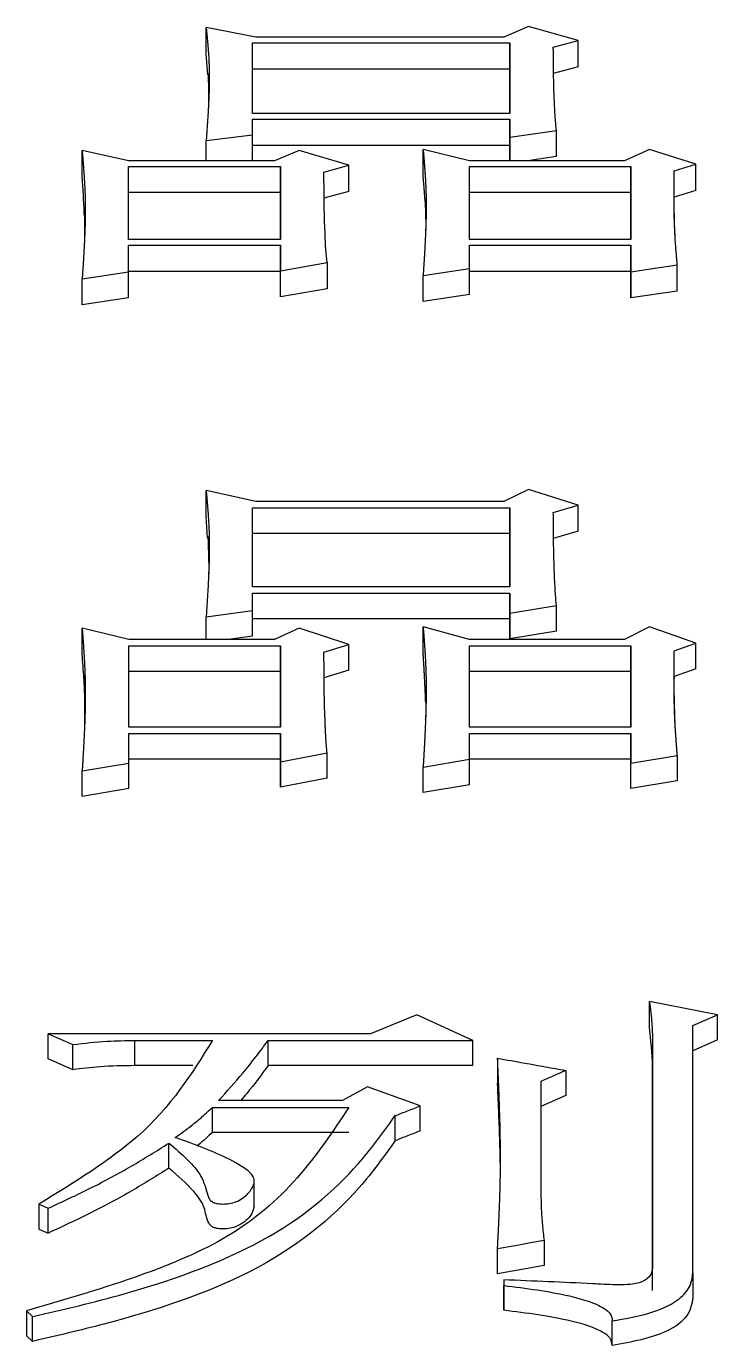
# Model space of a CAD drawing. Header units: millimetres. Extents: x 2344 to 4024, y 1094 to 2282.
# Drawn here: x 2718.606 to 2721.018, y 2103.674 to 2108.276 of the extents above; entities that cross this region are included whole.
import ezdxf

# ---------------------------------------------------------------- set-up
doc = ezdxf.new("R2010")
doc.units = ezdxf.units.MM

msp = doc.modelspace()

# ---------------------------------------------------------------- linework, layer by layer
at = {"color": 7, "linetype": 'Continuous', "lineweight": 25}
for p, q in [((2720.3582, 2108.2762), (2720.2716, 2108.2381)), ((2720.5312, 2108.2266), (2720.3582, 2108.2762)), ((2719.2332, 2108.1802), (2719.2332, 2108.2724)), ((2719.4062, 2108.2381), (2719.2332, 2108.2724)), ((2720.2716, 2108.2381), (2719.4062, 2108.2381)), ((2719.3954, 2108.219), (2720.2933, 2108.219)), ((2720.2933, 2108.1269), (2720.2933, 2108.219)), ((2720.4447, 2108.2037), (2720.5312, 2108.2266)), ((2720.5312, 2108.1345), (2720.5312, 2108.2266)), ((2719.2389, 2108.1068), (2719.2332, 2108.1802)), ((2720.2933, 2108.1269), (2719.3954, 2108.1269)), ((2720.5312, 2108.1345), (2720.4447, 2108.1116)), ((2720.2933, 2107.9721), (2719.3954, 2107.9721)), ((2719.3954, 2107.8979), (2719.3954, 2107.9526)), ((2719.3954, 2107.9526), (2720.2933, 2107.9526)), ((2720.2933, 2107.9526), (2720.2933, 2107.89)), ((2720.2933, 2107.8608), (2720.2933, 2107.9526)), ((2720.2933, 2107.89), (2720.4555, 2107.9135)), ((2720.4555, 2107.8218), (2720.4555, 2107.9135)), ((2719.2332, 2107.8783), (2719.3954, 2107.8979)), ((2719.2332, 2107.8075), (2719.2332, 2107.8783)), ((2719.3954, 2107.8075), (2719.3954, 2107.8979)), ((2720.2933, 2107.89), (2720.2933, 2107.8075)), ((2718.8005, 2107.7514), (2718.8005, 2107.8429)), ((2718.9627, 2107.8075), (2718.8005, 2107.8429)), ((2720.2933, 2107.8608), (2719.3954, 2107.8609)), ((2719.5577, 2107.8429), (2719.4712, 2107.8075)), ((2719.7308, 2107.7917), (2719.5577, 2107.8429)), ((2719.9904, 2107.7553), (2719.9904, 2107.8468)), ((2720.1526, 2107.8075), (2719.9904, 2107.8468)), ((2720.2933, 2107.8075), (2720.2933, 2107.8608)), ((2720.4555, 2107.8218), (2720.3562, 2107.8075)), ((2720.78, 2107.8468), (2720.6935, 2107.8075)), ((2720.9423, 2107.7956), (2720.78, 2107.8468)), ((2719.4712, 2107.8075), (2718.9627, 2107.8075)), ((2718.9627, 2107.7878), (2719.4928, 2107.7878)), ((2718.9627, 2107.5328), (2718.9627, 2107.7878)), ((2719.4928, 2107.7878), (2719.4928, 2107.5327)), ((2719.4928, 2107.6963), (2719.4928, 2107.7878)), ((2719.6442, 2107.768), (2719.7308, 2107.7917)), ((2719.7308, 2107.7002), (2719.7308, 2107.7917)), ((2720.6935, 2107.8075), (2720.1526, 2107.8075)), ((2720.1526, 2107.7877), (2720.7151, 2107.7877)), ((2720.1526, 2107.5327), (2720.1526, 2107.7877)), ((2720.7151, 2107.7877), (2720.7151, 2107.5327)), ((2720.7151, 2107.6962), (2720.7151, 2107.7877)), ((2720.8666, 2107.7719), (2720.9423, 2107.7956)), ((2720.8666, 2107.6804), (2720.8666, 2107.7719)), ((2720.9423, 2107.7041), (2720.9423, 2107.7956)), ((2719.4928, 2107.6963), (2718.9627, 2107.6963)), ((2719.4928, 2107.5327), (2719.4928, 2107.6963)), ((2719.7308, 2107.7002), (2719.6442, 2107.6765)), ((2720.7151, 2107.6962), (2720.1526, 2107.6962)), ((2720.7151, 2107.5327), (2720.7151, 2107.6962)), ((2720.9423, 2107.7041), (2720.8666, 2107.6804)), ((2719.4928, 2107.5327), (2718.9627, 2107.5328)), ((2718.9627, 2107.5126), (2719.4928, 2107.5126)), ((2718.9627, 2107.4197), (2718.9627, 2107.5126)), ((2719.4928, 2107.5126), (2719.4928, 2107.4238)), ((2719.4928, 2107.4215), (2719.4928, 2107.5126)), ((2720.1527, 2107.4318), (2720.1526, 2107.5126)), ((2720.1526, 2107.5126), (2720.7151, 2107.5126)), ((2720.7151, 2107.5327), (2720.1526, 2107.5327)), ((2720.7151, 2107.4214), (2720.7151, 2107.5126)), ((2720.7151, 2107.5126), (2720.7152, 2107.4197)), ((2719.4928, 2107.4238), (2719.6551, 2107.4521)), ((2719.6551, 2107.4521), (2719.6551, 2107.361)), ((2718.8005, 2107.3954), (2718.9627, 2107.4197)), ((2719.4928, 2107.4215), (2718.9627, 2107.4215)), ((2718.9627, 2107.3287), (2718.9627, 2107.4197)), ((2719.4928, 2107.3327), (2719.4928, 2107.4238)), ((2719.4928, 2107.3327), (2719.4928, 2107.4215)), ((2719.9904, 2107.4075), (2720.1527, 2107.4318)), ((2719.9904, 2107.3165), (2719.9904, 2107.4075)), ((2720.1526, 2107.3408), (2720.1527, 2107.4318)), ((2720.7151, 2107.4214), (2720.1526, 2107.4215)), ((2720.7151, 2107.3286), (2720.7151, 2107.4214)), ((2720.7152, 2107.4197), (2720.7151, 2107.3286)), ((2720.7152, 2107.4197), (2720.8774, 2107.444)), ((2720.8774, 2107.3529), (2720.8774, 2107.444)), ((2718.8005, 2107.3044), (2718.8005, 2107.3954)), ((2719.6551, 2107.361), (2719.4928, 2107.3327)), ((2718.9627, 2107.3287), (2718.8005, 2107.3044)), ((2720.1526, 2107.3408), (2719.9904, 2107.3165)), ((2720.8774, 2107.3529), (2720.7151, 2107.3286)), ((2719.2332, 2106.5665), (2719.2332, 2106.6566)), ((2719.4063, 2106.6182), (2719.2332, 2106.6566)), ((2720.3582, 2106.6608), (2720.2717, 2106.6182)), ((2720.5313, 2106.6053), (2720.3582, 2106.6608)), ((2719.3955, 2106.5968), (2720.2933, 2106.5968)), ((2720.2717, 2106.6182), (2719.4063, 2106.6182)), ((2720.2933, 2106.5068), (2720.2933, 2106.5968)), ((2720.4447, 2106.5797), (2720.5313, 2106.6053)), ((2720.5313, 2106.5154), (2720.5313, 2106.6053)), ((2719.2384, 2106.4919), (2719.2332, 2106.5665)), ((2720.2933, 2106.5068), (2719.3955, 2106.5069)), ((2720.5313, 2106.5154), (2720.4447, 2106.4897)), ((2720.2933, 2106.3209), (2719.3955, 2106.3209)), ((2719.3955, 2106.2381), (2719.3955, 2106.2991)), ((2719.3955, 2106.2991), (2720.2933, 2106.2991)), ((2720.2933, 2106.2991), (2720.2933, 2106.2293)), ((2720.2933, 2106.2095), (2720.2933, 2106.2991)), ((2720.2933, 2106.2293), (2720.4556, 2106.2555)), ((2720.4556, 2106.166), (2720.4556, 2106.2555)), ((2719.2332, 2106.2162), (2719.3955, 2106.2381)), ((2719.2332, 2106.1373), (2719.2332, 2106.2162)), ((2719.3955, 2106.1486), (2719.3955, 2106.2381)), ((2720.2933, 2106.2095), (2719.3955, 2106.2095)), ((2720.2933, 2106.2293), (2720.2933, 2106.1398)), ((2720.2933, 2106.1398), (2720.2933, 2106.2095)), ((2718.8005, 2106.0874), (2718.8005, 2106.1768)), ((2718.9628, 2106.1373), (2718.8005, 2106.1768)), ((2719.5577, 2106.1768), (2719.4712, 2106.1373)), ((2719.7308, 2106.1197), (2719.5577, 2106.1768)), ((2719.9904, 2106.0918), (2719.9904, 2106.1812)), ((2720.1527, 2106.1373), (2719.9904, 2106.1812)), ((2720.4556, 2106.166), (2720.2933, 2106.1398)), ((2720.7801, 2106.1812), (2720.6935, 2106.1373)), ((2720.9423, 2106.1241), (2720.7801, 2106.1812)), ((2719.4712, 2106.1373), (2718.9628, 2106.1373)), ((2718.9628, 2106.1153), (2719.4928, 2106.1153)), ((2718.9628, 2105.8315), (2718.9628, 2106.1153)), ((2719.3955, 2106.1486), (2719.3116, 2106.1373)), ((2719.4928, 2106.1153), (2719.4928, 2105.8315)), ((2719.4928, 2106.026), (2719.4928, 2106.1153)), ((2719.6443, 2106.0933), (2719.7308, 2106.1197)), ((2719.7308, 2106.0304), (2719.7308, 2106.1197)), ((2720.6935, 2106.1373), (2720.1527, 2106.1373)), ((2720.1527, 2106.1153), (2720.7152, 2106.1153)), ((2720.1527, 2105.8314), (2720.1527, 2106.1153)), ((2720.7152, 2106.1153), (2720.7152, 2105.8314)), ((2720.7152, 2106.0259), (2720.7152, 2106.1153)), ((2720.8666, 2106.0977), (2720.9423, 2106.1241)), ((2720.9423, 2106.0347), (2720.9423, 2106.1241)), ((2720.8666, 2106.0084), (2720.8666, 2106.0977)), ((2719.4928, 2106.026), (2718.9628, 2106.026)), ((2719.4928, 2105.8315), (2719.4928, 2106.026)), ((2719.7308, 2106.0304), (2719.6443, 2106.004)), ((2720.7152, 2106.0259), (2720.1527, 2106.026)), ((2720.7152, 2105.8314), (2720.7152, 2106.0259)), ((2720.9423, 2106.0347), (2720.8666, 2106.0084)), ((2719.6455, 2105.9542), (2719.6451, 2105.9853)), ((2720.8666, 2106.0084), (2720.8666, 2106.0004)), ((2719.4928, 2105.8315), (2718.9628, 2105.8315)), ((2718.9628, 2105.7058), (2718.9628, 2105.8091)), ((2718.9628, 2105.8091), (2719.4928, 2105.8091)), ((2719.4928, 2105.8091), (2719.4928, 2105.7103)), ((2719.4928, 2105.7201), (2719.4928, 2105.8091)), ((2720.7152, 2105.8314), (2720.1527, 2105.8314)), ((2720.1527, 2105.8091), (2720.7152, 2105.8091)), ((2720.1527, 2105.7193), (2720.1527, 2105.8091)), ((2720.7152, 2105.8091), (2720.7152, 2105.7058)), ((2720.7152, 2105.7201), (2720.7152, 2105.8091)), ((2718.8005, 2105.6788), (2718.9628, 2105.7058)), ((2719.4928, 2105.7201), (2718.9628, 2105.7202)), ((2718.9628, 2105.617), (2718.9628, 2105.7058)), ((2719.4928, 2105.7103), (2719.6551, 2105.7418)), ((2719.4928, 2105.6215), (2719.4928, 2105.7201)), ((2719.4928, 2105.7103), (2719.4928, 2105.6215)), ((2719.6551, 2105.653), (2719.6551, 2105.7418)), ((2719.9904, 2105.6923), (2720.1527, 2105.7193)), ((2720.7152, 2105.7201), (2720.1527, 2105.7201)), ((2720.1527, 2105.6305), (2720.1527, 2105.7193)), ((2720.7152, 2105.7058), (2720.8774, 2105.7328)), ((2720.7152, 2105.617), (2720.7152, 2105.7201)), ((2720.7152, 2105.617), (2720.7152, 2105.7058)), ((2720.8774, 2105.7328), (2720.8774, 2105.644)), ((2718.8005, 2105.59), (2718.8005, 2105.6788)), ((2719.6551, 2105.653), (2719.4928, 2105.6215)), ((2719.9904, 2105.6035), (2719.9904, 2105.6923)), ((2718.9628, 2105.617), (2718.8005, 2105.59)), ((2720.1527, 2105.6305), (2719.9904, 2105.6035)), ((2720.8774, 2105.644), (2720.7152, 2105.617)), ((2721.0181, 2104.8278), (2720.7801, 2104.8748)), ((2720.7801, 2104.7871), (2720.7801, 2104.8748)), ((2719.9688, 2104.8278), (2719.8065, 2104.7617)), ((2720.1635, 2104.7381), (2719.9688, 2104.8278)), ((2720.9315, 2104.79), (2721.0181, 2104.8278)), ((2721.0181, 2104.7401), (2721.0181, 2104.8278)), ((2720.9316, 2103.9277), (2720.9315, 2104.79)), ((2718.6815, 2104.7617), (2718.7681, 2104.7239)), ((2719.8065, 2104.7617), (2718.6815, 2104.7617)), ((2718.6815, 2104.6742), (2718.6815, 2104.7617)), ((2718.9844, 2104.7381), (2719.2548, 2104.7381)), ((2718.9844, 2104.6505), (2718.9844, 2104.7381)), ((2719.4496, 2104.7381), (2720.1635, 2104.7381)), ((2719.4496, 2104.6505), (2719.4496, 2104.7381)), ((2720.1635, 2104.6505), (2720.1635, 2104.7381)), ((2721.0181, 2104.7401), (2720.9315, 2104.7024)), ((2718.7681, 2104.6364), (2718.7681, 2104.7239)), ((2718.7681, 2104.6364), (2718.6815, 2104.6742)), ((2719.1864, 2104.6505), (2718.9844, 2104.6505)), ((2720.1635, 2104.6505), (2719.4496, 2104.6505)), ((2720.2501, 2104.6765), (2720.2501, 2104.589)), ((2720.7909, 2104.6479), (2720.7909, 2103.9523)), ((2720.7909, 2104.6126), (2720.7909, 2104.6479)), ((2720.4015, 2104.5956), (2720.4015, 2104.2012)), ((2720.488, 2104.6337), (2720.488, 2104.5463)), ((2720.7909, 2104.5605), (2720.7909, 2104.6126)), ((2719.7957, 2104.5766), (2719.7092, 2104.5288)), ((2719.9796, 2104.5097), (2719.7957, 2104.5766)), ((2720.7909, 2103.8657), (2720.7909, 2104.5605)), ((2719.2549, 2104.5049), (2719.7308, 2104.5049)), ((2719.2549, 2104.4177), (2719.2549, 2104.5049)), ((2719.7092, 2104.5288), (2719.2765, 2104.5288)), ((2719.9796, 2104.4224), (2719.9796, 2104.5097)), ((2720.488, 2104.5463), (2720.4015, 2104.5082)), ((2719.893, 2104.3889), (2719.893, 2104.4761)), ((2719.7308, 2104.4177), (2719.2549, 2104.4177)), ((2719.1034, 2104.293), (2719.1034, 2104.3801)), ((2719.4009, 2104.1605), (2719.4009, 2104.2476)), ((2718.6491, 2104.1673), (2718.6815, 2104.1527)), ((2718.6491, 2104.1673), (2718.6491, 2104.0805)), ((2718.6815, 2104.0659), (2718.6815, 2104.1527)), ((2718.6491, 2104.0805), (2718.6815, 2104.0659)), ((2720.2501, 2103.9245), (2720.2501, 2104.0111)), ((2720.4123, 2104.0405), (2720.4123, 2103.9538)), ((2720.4123, 2103.9538), (2720.2501, 2103.9245)), ((2720.9316, 2103.9277), (2720.9316, 2103.8412)), ((2720.2717, 2103.9031), (2720.2717, 2103.8835)), ((2720.2717, 2103.9031), (2720.2717, 2103.8167)), ((2720.2717, 2103.797), (2720.2717, 2103.8835)), ((2718.6058, 2103.7947), (2718.6058, 2103.7084)), ((2718.6058, 2103.7947), (2718.6274, 2103.7749)), ((2720.6503, 2103.6737), (2720.6503, 2103.76)), ((2718.6058, 2103.7084), (2718.6274, 2103.6886))]:
    msp.add_line(p, q, dxfattribs=at)
at = {"color": 7, "linetype": 'Continuous', "lineweight": 25, "flags": 128}
for points in [[(2720.4123, 2104.0405), (2720.3653, 2104.032), (2720.3183, 2104.0235), (2720.2501, 2104.0111)], [(2718.6274, 2103.6886), (2718.6274, 2103.7272), (2718.6274, 2103.7511), (2718.6274, 2103.7749)]]:
    msp.add_lwpolyline(points, dxfattribs=at)
at = {"color": 7, "linetype": 'Continuous', "lineweight": 25}
for points, knots in [([(2719.2332, 2108.2724), (2719.2334, 2108.2696), (2719.234, 2108.2642), (2719.2347, 2108.2573), (2719.2354, 2108.2504), (2719.2359, 2108.2449), (2719.2366, 2108.2381), (2719.2371, 2108.2326), (2719.2377, 2108.2257), (2719.2382, 2108.2202), (2719.2389, 2108.2133), (2719.2393, 2108.2078), (2719.2399, 2108.2009), (2719.2403, 2108.1954), (2719.2408, 2108.1885), (2719.2412, 2108.1829), (2719.2417, 2108.176), (2719.242, 2108.1705), (2719.2424, 2108.1636), (2719.2427, 2108.1581), (2719.2429, 2108.1525), (2719.2432, 2108.147), (2719.2434, 2108.1414), (2719.2436, 2108.1345), (2719.2437, 2108.1289), (2719.2439, 2108.122), (2719.244, 2108.1165), (2719.2441, 2108.1095), (2719.2441, 2108.1039), (2719.2441, 2108.097), (2719.2441, 2108.0914), (2719.244, 2108.0845), (2719.2439, 2108.0692), (2719.2434, 2108.0496), (2719.2427, 2108.0301), (2719.2422, 2108.0189), (2719.2419, 2108.0119), (2719.2416, 2108.0049), (2719.2413, 2107.9993), (2719.2409, 2107.9923), (2719.2406, 2107.9867), (2719.2402, 2107.9796), (2719.2399, 2107.974), (2719.2394, 2107.967), (2719.2391, 2107.9614), (2719.2386, 2107.9544), (2719.2382, 2107.9487), (2719.2378, 2107.9417), (2719.2374, 2107.9361), (2719.237, 2107.9304), (2719.2366, 2107.9248), (2719.2362, 2107.9192), (2719.2357, 2107.9121), (2719.2353, 2107.9065), (2719.2347, 2107.8994), (2719.2343, 2107.8938), (2719.2338, 2107.8863), (2719.2334, 2107.8816), (2719.2332, 2107.8783)], [0, 0, 0, 0, 0.021203, 0.042406, 0.053008, 0.074211, 0.084813, 0.106016, 0.116618, 0.137821, 0.148423, 0.169626, 0.180228, 0.201431, 0.212032, 0.233236, 0.243837, 0.265041, 0.275642, 0.296845, 0.307447, 0.318049, 0.339252, 0.349854, 0.371057, 0.381659, 0.402862, 0.413463, 0.434667, 0.445268, 0.466472, 0.477073, 0.498276, 0.58309, 0.625497, 0.6467, 0.667903, 0.678505, 0.699708, 0.71031, 0.731513, 0.742115, 0.763318, 0.773919, 0.795123, 0.805724, 0.826928, 0.837529, 0.858732, 0.869334, 0.879936, 0.901139, 0.911741, 0.932944, 0.943545, 0.964749, 0.97535, 1, 1, 1, 1]), ([(2719.3954, 2107.9721), (2719.3954, 2108.0135), (2719.3954, 2108.0964), (2719.3954, 2108.1781), (2719.3954, 2108.219)], [0, 0, 0, 0, 0.499996, 1, 1, 1, 1]), ([(2720.2933, 2108.219), (2720.2933, 2108.1781), (2720.2933, 2108.0964), (2720.2933, 2108.0135), (2720.2933, 2107.9721)], [0, 0, 0, 0, 0.499996, 1, 1, 1, 1]), ([(2720.4555, 2107.9135), (2720.4544, 2107.9248), (2720.453, 2107.939), (2720.4517, 2107.956), (2720.4511, 2107.9645), (2720.45, 2107.9815), (2720.4483, 2108.0182), (2720.4466, 2108.0575), (2720.446, 2108.0884), (2720.4458, 2108.0982), (2720.4457, 2108.1038), (2720.4457, 2108.108), (2720.4456, 2108.1122), (2720.4455, 2108.1164), (2720.4455, 2108.1206), (2720.4454, 2108.1248), (2720.4454, 2108.129), (2720.4453, 2108.1332), (2720.4452, 2108.1373), (2720.4452, 2108.1415), (2720.4451, 2108.1471), (2720.4451, 2108.1527), (2720.445, 2108.1583), (2720.445, 2108.1625), (2720.445, 2108.1659), (2720.445, 2108.1687), (2720.4449, 2108.1708), (2720.4449, 2108.1729), (2720.4449, 2108.175), (2720.4449, 2108.1778), (2720.4449, 2108.1806), (2720.4448, 2108.1833), (2720.4448, 2108.1854), (2720.4448, 2108.1875), (2720.4448, 2108.1896), (2720.4448, 2108.1917), (2720.4448, 2108.1938), (2720.4448, 2108.1959), (2720.4447, 2108.1979), (2720.4447, 2108.2005), (2720.4447, 2108.2025), (2720.4447, 2108.2037)], [0, 0, 0, 0, 0.11615, 0.145188, 0.174226, 0.203263, 0.319414, 0.551716, 0.609791, 0.638828, 0.653347, 0.667866, 0.682385, 0.696903, 0.711422, 0.725941, 0.74046, 0.754979, 0.769497, 0.784016, 0.798535, 0.827572, 0.842091, 0.85661, 0.871129, 0.878388, 0.885648, 0.892907, 0.900166, 0.907426, 0.921944, 0.929204, 0.936463, 0.943723, 0.950982, 0.958241, 0.965501, 0.97276, 0.98002, 0.987279, 1, 1, 1, 1]), ([(2719.2397, 2108.1111), (2719.2406, 2108.0878), (2719.2425, 2108.0389), (2719.2416, 2108.0103), (2719.2411, 2107.9953)], [0, 0, 0, 0, 0.475906, 1, 1, 1, 1]), ([(2720.2933, 2107.9721), (2720.2933, 2107.9828), (2720.2933, 2108.0348), (2720.2933, 2108.0862), (2720.2933, 2108.1269)], [0, 0, 0, 0, 0.205958, 1, 1, 1, 1]), ([(2718.8005, 2107.8429), (2718.8006, 2107.8413), (2718.8009, 2107.838), (2718.8013, 2107.8331), (2718.8017, 2107.8281), (2718.8021, 2107.8232), (2718.8025, 2107.8183), (2718.8029, 2107.8133), (2718.8033, 2107.8084), (2718.8037, 2107.8034), (2718.804, 2107.7985), (2718.8044, 2107.7935), (2718.8048, 2107.7886), (2718.8052, 2107.7836), (2718.8055, 2107.7795), (2718.8058, 2107.7754), (2718.8061, 2107.7713), (2718.8064, 2107.7663), (2718.8069, 2107.7597), (2718.8073, 2107.7531), (2718.8078, 2107.7448), (2718.8083, 2107.7365), (2718.8089, 2107.7266), (2718.8094, 2107.7166), (2718.8099, 2107.7067), (2718.8103, 2107.6967), (2718.8106, 2107.6867), (2718.8108, 2107.6784), (2718.811, 2107.6701), (2718.8112, 2107.6617), (2718.8113, 2107.6517), (2718.8114, 2107.6417), (2718.8114, 2107.6317), (2718.8113, 2107.6117), (2718.8107, 2107.5815), (2718.8096, 2107.5513), (2718.8086, 2107.5278), (2718.8079, 2107.5143), (2718.8071, 2107.5009), (2718.8066, 2107.4908), (2718.8061, 2107.4823), (2718.8057, 2107.4756), (2718.8054, 2107.4714), (2718.8052, 2107.4671), (2718.8049, 2107.4629), (2718.8046, 2107.4578), (2718.8043, 2107.4528), (2718.804, 2107.4485), (2718.8037, 2107.4443), (2718.8035, 2107.4401), (2718.8031, 2107.435), (2718.8028, 2107.4308), (2718.8026, 2107.4274), (2718.8025, 2107.4249), (2718.8023, 2107.4223), (2718.8021, 2107.4198), (2718.802, 2107.4172), (2718.8018, 2107.4147), (2718.8016, 2107.4121), (2718.8014, 2107.4096), (2718.8013, 2107.4075), (2718.8012, 2107.4054), (2718.801, 2107.4032), (2718.8008, 2107.4007), (2718.8007, 2107.398), (2718.8006, 2107.3963), (2718.8005, 2107.3954)], [0, 0, 0, 0, 0.011199, 0.022398, 0.033596, 0.044795, 0.055994, 0.067193, 0.078392, 0.089591, 0.100789, 0.111988, 0.123187, 0.134386, 0.145585, 0.151184, 0.162383, 0.173582, 0.184781, 0.207178, 0.218377, 0.240775, 0.263172, 0.28557, 0.307968, 0.330365, 0.352763, 0.375161, 0.38636, 0.408757, 0.431155, 0.453553, 0.47595, 0.498348, 0.587939, 0.67753, 0.699928, 0.744723, 0.767121, 0.789519, 0.811916, 0.823115, 0.834314, 0.839913, 0.851112, 0.862311, 0.87351, 0.884709, 0.890308, 0.901507, 0.912706, 0.923905, 0.929504, 0.935103, 0.940703, 0.946302, 0.951902, 0.957501, 0.9631, 0.9687, 0.974299, 0.977099, 0.982698, 0.988298, 0.994149, 1, 1, 1, 1]), ([(2719.9904, 2107.8468), (2719.9906, 2107.8447), (2719.9908, 2107.8416), (2719.9912, 2107.8374), (2719.9915, 2107.8342), (2719.9917, 2107.831), (2719.992, 2107.8279), (2719.9923, 2107.8247), (2719.9925, 2107.8216), (2719.9928, 2107.8184), (2719.993, 2107.8152), (2719.9933, 2107.8121), (2719.9936, 2107.8089), (2719.9938, 2107.8057), (2719.9941, 2107.8025), (2719.9944, 2107.7983), (2719.9947, 2107.7941), (2719.9951, 2107.7899), (2719.9953, 2107.7867), (2719.9955, 2107.7835), (2719.9958, 2107.7803), (2719.996, 2107.7772), (2719.9962, 2107.774), (2719.9965, 2107.7708), (2719.9967, 2107.7676), (2719.9969, 2107.7644), (2719.9971, 2107.7613), (2719.9973, 2107.7581), (2719.9976, 2107.7538), (2719.9979, 2107.7496), (2719.9981, 2107.7454), (2719.9983, 2107.7422), (2719.9987, 2107.7358), (2719.9994, 2107.722), (2720, 2107.705), (2720.0005, 2107.6901), (2720.0006, 2107.6826), (2720.0007, 2107.6783), (2720.0008, 2107.6751), (2720.0008, 2107.6719), (2720.0008, 2107.6687), (2720.0009, 2107.6655), (2720.0009, 2107.6623), (2720.0009, 2107.6591), (2720.0009, 2107.6548), (2720.0009, 2107.6506), (2720.0009, 2107.6463), (2720.0009, 2107.6431), (2720.0009, 2107.6399), (2720.0009, 2107.6367), (2720.0009, 2107.6334), (2720.0008, 2107.6302), (2720.0008, 2107.627), (2720.0008, 2107.6238), (2720.0007, 2107.6206), (2720.0007, 2107.6174), (2720.0006, 2107.6142), (2720.0005, 2107.611), (2720.0005, 2107.6077), (2720.0004, 2107.6045), (2720.0003, 2107.6002), (2720.0002, 2107.5959), (2720.0001, 2107.5917), (2720, 2107.5884), (2719.9999, 2107.5852), (2719.9998, 2107.582), (2719.9997, 2107.5788), (2719.9995, 2107.5723), (2719.999, 2107.5583), (2719.9982, 2107.5411), (2719.9975, 2107.526), (2719.9971, 2107.5185), (2719.9969, 2107.5142), (2719.9967, 2107.5109), (2719.9965, 2107.5077), (2719.9964, 2107.5045), (2719.9962, 2107.5012), (2719.9959, 2107.4969), (2719.9957, 2107.4926), (2719.9954, 2107.4882), (2719.9953, 2107.485), (2719.9951, 2107.4818), (2719.9949, 2107.4785), (2719.9947, 2107.4753), (2719.9945, 2107.472), (2719.9943, 2107.4688), (2719.9941, 2107.4655), (2719.9939, 2107.4623), (2719.9937, 2107.459), (2719.9935, 2107.4558), (2719.9932, 2107.4514), (2719.9929, 2107.4471), (2719.9927, 2107.4428), (2719.9925, 2107.4395), (2719.9922, 2107.4363), (2719.992, 2107.433), (2719.9918, 2107.4298), (2719.9916, 2107.4265), (2719.9914, 2107.4232), (2719.9912, 2107.42), (2719.991, 2107.4167), (2719.9907, 2107.4126), (2719.9905, 2107.4095), (2719.9904, 2107.4075)], [0, 0, 0, 0, 0.014617, 0.021926, 0.029235, 0.036543, 0.043852, 0.051161, 0.058469, 0.065778, 0.073086, 0.080395, 0.087704, 0.095012, 0.102321, 0.10963, 0.124247, 0.131556, 0.138864, 0.146173, 0.153482, 0.16079, 0.168099, 0.175407, 0.182716, 0.190025, 0.197333, 0.204642, 0.211951, 0.226568, 0.233877, 0.241185, 0.248494, 0.277729, 0.336198, 0.365433, 0.38005, 0.387359, 0.394667, 0.401976, 0.409284, 0.416593, 0.423902, 0.43121, 0.438519, 0.453136, 0.460445, 0.467754, 0.475062, 0.482371, 0.48968, 0.496988, 0.504297, 0.511606, 0.518914, 0.526223, 0.533531, 0.54084, 0.548149, 0.555457, 0.562766, 0.577383, 0.584692, 0.592001, 0.599309, 0.606618, 0.613927, 0.621235, 0.65047, 0.708939, 0.738174, 0.752791, 0.7601, 0.767408, 0.774717, 0.782026, 0.789334, 0.796643, 0.81126, 0.818569, 0.825877, 0.833186, 0.840495, 0.847803, 0.855112, 0.862421, 0.869729, 0.877038, 0.884347, 0.891655, 0.898964, 0.913581, 0.92089, 0.928198, 0.935507, 0.942816, 0.950124, 0.957433, 0.964742, 0.97205, 0.979359, 0.986668, 1, 1, 1, 1]), ([(2720.8774, 2107.444), (2720.8771, 2107.4477), (2720.8765, 2107.455), (2720.8755, 2107.4661), (2720.8746, 2107.4772), (2720.8737, 2107.4882), (2720.8728, 2107.4993), (2720.872, 2107.5103), (2720.8704, 2107.5323), (2720.8688, 2107.558), (2720.8677, 2107.5836), (2720.8673, 2107.5964), (2720.867, 2107.6056), (2720.8668, 2107.6147), (2720.8665, 2107.6256), (2720.8663, 2107.6366), (2720.8662, 2107.6475), (2720.8661, 2107.6584), (2720.866, 2107.6693), (2720.866, 2107.6784), (2720.866, 2107.6875), (2720.866, 2107.6966), (2720.866, 2107.7057), (2720.8661, 2107.7129), (2720.8661, 2107.7184), (2720.8661, 2107.7238), (2720.8662, 2107.7292), (2720.8662, 2107.7346), (2720.8663, 2107.7401), (2720.8663, 2107.7455), (2720.8664, 2107.7509), (2720.8664, 2107.7554), (2720.8665, 2107.7591), (2720.8665, 2107.7613), (2720.8665, 2107.7636), (2720.8665, 2107.7658), (2720.8666, 2107.7688), (2720.8666, 2107.7708), (2720.8666, 2107.7719)], [0, 0, 0, 0, 0.033402, 0.066804, 0.100206, 0.133609, 0.167011, 0.200413, 0.233815, 0.367425, 0.43423, 0.467632, 0.484333, 0.517735, 0.551137, 0.584539, 0.617941, 0.651344, 0.684746, 0.718148, 0.734849, 0.768251, 0.801653, 0.818354, 0.835056, 0.851757, 0.868458, 0.885159, 0.90186, 0.918561, 0.935262, 0.951963, 0.960314, 0.968664, 0.972839, 0.98119, 0.989541, 1, 1, 1, 1]), ([(2718.8082, 2107.6166), (2718.8081, 2107.62), (2718.8066, 2107.6652), (2718.8034, 2107.7099), (2718.8005, 2107.7514)], [0, 0, 0, 0, 0.073846, 1, 1, 1, 1]), ([(2719.6551, 2107.4521), (2719.6536, 2107.467), (2719.6513, 2107.4894), (2719.6498, 2107.5155), (2719.6492, 2107.5285), (2719.6487, 2107.5415), (2719.6469, 2107.5806), (2719.6458, 2107.6194), (2719.6453, 2107.6526), (2719.6452, 2107.6582), (2719.6451, 2107.6637), (2719.645, 2107.6692), (2719.645, 2107.6738), (2719.6449, 2107.6784), (2719.6449, 2107.683), (2719.6448, 2107.6885), (2719.6447, 2107.6941), (2719.6447, 2107.6986), (2719.6447, 2107.7032), (2719.6446, 2107.7078), (2719.6446, 2107.7133), (2719.6445, 2107.7179), (2719.6445, 2107.7225), (2719.6445, 2107.7271), (2719.6444, 2107.7317), (2719.6444, 2107.7354), (2719.6444, 2107.7381), (2719.6444, 2107.7409), (2719.6444, 2107.7431), (2719.6444, 2107.7454), (2719.6443, 2107.7477), (2719.6443, 2107.7505), (2719.6443, 2107.7528), (2719.6443, 2107.7551), (2719.6443, 2107.7573), (2719.6443, 2107.7601), (2719.6443, 2107.7624), (2719.6442, 2107.765), (2719.6442, 2107.7667), (2719.6442, 2107.768)], [0, 0, 0, 0, 0.14049, 0.210735, 0.245858, 0.263419, 0.333664, 0.614647, 0.632209, 0.64977, 0.667331, 0.684892, 0.702453, 0.711234, 0.728795, 0.746356, 0.763917, 0.781479, 0.790259, 0.80782, 0.825382, 0.842943, 0.851723, 0.869285, 0.886846, 0.895626, 0.904407, 0.913188, 0.921968, 0.926358, 0.935139, 0.94392, 0.9527, 0.957091, 0.965871, 0.974652, 0.983432, 0.987823, 1, 1, 1, 1]), ([(2719.9974, 2107.6653), (2719.9973, 2107.6671), (2719.9971, 2107.6711), (2719.9966, 2107.6772), (2719.9962, 2107.6835), (2719.9957, 2107.6899), (2719.9952, 2107.6962), (2719.9947, 2107.7026), (2719.9942, 2107.7089), (2719.9936, 2107.7174), (2719.9929, 2107.7258), (2719.9922, 2107.7342), (2719.9916, 2107.7406), (2719.991, 2107.7476), (2719.9906, 2107.7525), (2719.9904, 2107.7553)], [0, 0, 0, 0, 0.061211, 0.1316742, 0.2021374, 0.2726006, 0.3430639, 0.4135271, 0.4839903, 0.5544535, 0.6953799, 0.7658432, 0.8363064, 0.9067696, 1, 1, 1, 1]), ([(2720.8698, 2107.5429), (2720.8693, 2107.5529), (2720.868, 2107.5807), (2720.8667, 2107.6298), (2720.8665, 2107.6715), (2720.8665, 2107.6817), (2720.8665, 2107.6842)], [0, 0, 0, 0, 0.228625, 0.628468, 0.911282, 1, 1, 1, 1]), ([(2719.9975, 2107.6639), (2719.9976, 2107.6627), (2719.9978, 2107.6574), (2719.9995, 2107.6084), (2719.9994, 2107.5771), (2719.9991, 2107.564), (2719.9991, 2107.561), (2719.9991, 2107.5611), (2719.9991, 2107.5611)], [0, 0, 0, 0, 0.1184286, 0.503621, 0.8179989, 0.9258512, 0.9763469, 1, 1, 1, 1]), ([(2718.808, 2107.6242), (2718.8085, 2107.6063), (2718.8098, 2107.5614), (2718.8084, 2107.529), (2718.8076, 2107.5096)], [0, 0, 0, 0, 0.3993441, 1, 1, 1, 1]), ([(2719.2332, 2106.6566), (2719.2335, 2106.6535), (2719.234, 2106.6474), (2719.2347, 2106.6397), (2719.2354, 2106.632), (2719.2359, 2106.6258), (2719.2366, 2106.6182), (2719.2371, 2106.612), (2719.2378, 2106.6043), (2719.2383, 2106.5981), (2719.2389, 2106.5904), (2719.2394, 2106.5843), (2719.2399, 2106.5766), (2719.2404, 2106.5704), (2719.2409, 2106.5627), (2719.2413, 2106.5565), (2719.2417, 2106.5488), (2719.2421, 2106.5426), (2719.2424, 2106.5348), (2719.2427, 2106.5286), (2719.243, 2106.5225), (2719.2432, 2106.5163), (2719.2434, 2106.5101), (2719.2436, 2106.5023), (2719.2438, 2106.4961), (2719.2439, 2106.4884), (2719.244, 2106.4821), (2719.2441, 2106.4744), (2719.2441, 2106.4682), (2719.2441, 2106.4604), (2719.2441, 2106.4542), (2719.2441, 2106.4464), (2719.2439, 2106.4293), (2719.2435, 2106.4075), (2719.2427, 2106.3856), (2719.2423, 2106.3731), (2719.2419, 2106.3653), (2719.2416, 2106.3575), (2719.2413, 2106.3512), (2719.2409, 2106.3434), (2719.2406, 2106.3371), (2719.2402, 2106.3293), (2719.2399, 2106.323), (2719.2395, 2106.3152), (2719.2391, 2106.3089), (2719.2386, 2106.3011), (2719.2383, 2106.2948), (2719.2378, 2106.287), (2719.2374, 2106.2807), (2719.237, 2106.2744), (2719.2366, 2106.2681), (2719.2362, 2106.2618), (2719.2357, 2106.254), (2719.2353, 2106.2477), (2719.2348, 2106.2398), (2719.2344, 2106.2335), (2719.2338, 2106.2251), (2719.2334, 2106.2199), (2719.2332, 2106.2162)], [0, 0, 0, 0, 0.021203, 0.042406, 0.053008, 0.074211, 0.084813, 0.106016, 0.116618, 0.137821, 0.148423, 0.169626, 0.180228, 0.201431, 0.212032, 0.233236, 0.243837, 0.265041, 0.275642, 0.296845, 0.307447, 0.318049, 0.339252, 0.349854, 0.371057, 0.381658, 0.402862, 0.413463, 0.434667, 0.445268, 0.466472, 0.477073, 0.498276, 0.58309, 0.625497, 0.6467, 0.667903, 0.678505, 0.699708, 0.71031, 0.731513, 0.742114, 0.763318, 0.773919, 0.795123, 0.805724, 0.826927, 0.837529, 0.858732, 0.869334, 0.879936, 0.901139, 0.91174, 0.932944, 0.943545, 0.964749, 0.97535, 1, 1, 1, 1]), ([(2719.3955, 2106.3209), (2719.3955, 2106.3671), (2719.3955, 2106.4597), (2719.3955, 2106.5511), (2719.3955, 2106.5968)], [0, 0, 0, 0, 0.4999959, 1, 1, 1, 1]), ([(2720.2933, 2106.5968), (2720.2933, 2106.5511), (2720.2933, 2106.4597), (2720.2933, 2106.3671), (2720.2933, 2106.3209)], [0, 0, 0, 0, 0.4999959, 1, 1, 1, 1]), ([(2720.4556, 2106.2555), (2720.4545, 2106.2682), (2720.4531, 2106.284), (2720.4517, 2106.3029), (2720.4511, 2106.3124), (2720.4501, 2106.3314), (2720.4484, 2106.3723), (2720.4466, 2106.4163), (2720.446, 2106.4508), (2720.4459, 2106.4617), (2720.4458, 2106.468), (2720.4457, 2106.4727), (2720.4456, 2106.4774), (2720.4456, 2106.4821), (2720.4455, 2106.4868), (2720.4454, 2106.4914), (2720.4454, 2106.4961), (2720.4453, 2106.5008), (2720.4453, 2106.5055), (2720.4452, 2106.5102), (2720.4452, 2106.5164), (2720.4451, 2106.5227), (2720.4451, 2106.5289), (2720.445, 2106.5336), (2720.445, 2106.5375), (2720.445, 2106.5406), (2720.445, 2106.5429), (2720.445, 2106.5453), (2720.4449, 2106.5476), (2720.4449, 2106.5507), (2720.4449, 2106.5538), (2720.4449, 2106.5569), (2720.4449, 2106.5593), (2720.4448, 2106.5616), (2720.4448, 2106.5639), (2720.4448, 2106.5663), (2720.4448, 2106.5686), (2720.4448, 2106.5709), (2720.4448, 2106.5733), (2720.4448, 2106.5762), (2720.4447, 2106.5783), (2720.4447, 2106.5797)], [0, 0, 0, 0, 0.1161503, 0.1451879, 0.1742255, 0.2032631, 0.3194139, 0.5517156, 0.6097907, 0.6388283, 0.653347, 0.6678658, 0.6823846, 0.6969034, 0.7114221, 0.7259409, 0.7404597, 0.7549785, 0.7694972, 0.784016, 0.7985348, 0.8275724, 0.8420911, 0.8566099, 0.8711287, 0.8783881, 0.8856475, 0.8929069, 0.9001662, 0.9074256, 0.9219444, 0.9292038, 0.9364632, 0.9437226, 0.950982, 0.9582413, 0.9655007, 0.9727601, 0.9800195, 0.9872789, 1, 1, 1, 1]), ([(2719.2392, 2106.4967), (2719.2392, 2106.4968), (2719.239, 2106.4991), (2719.2434, 2106.3909), (2719.2417, 2106.3569), (2719.2407, 2106.3385)], [0, 0, 0, 0, 0.01145, 0.464143, 1, 1, 1, 1]), ([(2720.2933, 2106.3209), (2720.2933, 2106.3371), (2720.2933, 2106.3996), (2720.2933, 2106.4612), (2720.2933, 2106.5068)], [0, 0, 0, 0, 0.260576, 1, 1, 1, 1]), ([(2718.8005, 2106.1768), (2718.8007, 2106.1736), (2718.8011, 2106.1689), (2718.8016, 2106.1625), (2718.8019, 2106.1577), (2718.8023, 2106.1529), (2718.8026, 2106.1481), (2718.8029, 2106.1433), (2718.8033, 2106.1385), (2718.8036, 2106.1338), (2718.804, 2106.129), (2718.8043, 2106.1242), (2718.8046, 2106.1194), (2718.8051, 2106.113), (2718.8055, 2106.1066), (2718.8059, 2106.1002), (2718.8062, 2106.0954), (2718.8065, 2106.0906), (2718.8069, 2106.0842), (2718.8074, 2106.0762), (2718.8079, 2106.0666), (2718.8084, 2106.0569), (2718.8089, 2106.0473), (2718.8094, 2106.0377), (2718.8098, 2106.028), (2718.8101, 2106.0184), (2718.8105, 2106.0087), (2718.8107, 2105.9991), (2718.811, 2105.9894), (2718.8111, 2105.9797), (2718.8113, 2105.9668), (2718.8114, 2105.9539), (2718.8114, 2105.941), (2718.8113, 2105.9216), (2718.8109, 2105.8925), (2718.81, 2105.8633), (2718.8092, 2105.8406), (2718.8085, 2105.8243), (2718.8078, 2105.8081), (2718.8071, 2105.7951), (2718.8066, 2105.7853), (2718.8062, 2105.7771), (2718.8059, 2105.7706), (2718.8056, 2105.7657), (2718.8053, 2105.7608), (2718.8051, 2105.7559), (2718.8048, 2105.7511), (2718.8045, 2105.7462), (2718.8042, 2105.7413), (2718.8038, 2105.7347), (2718.8035, 2105.7282), (2718.8031, 2105.7217), (2718.8028, 2105.7176), (2718.8026, 2105.7143), (2718.8025, 2105.7118), (2718.8024, 2105.7094), (2718.8022, 2105.7069), (2718.8021, 2105.7045), (2718.8019, 2105.7012), (2718.8017, 2105.6979), (2718.8015, 2105.6947), (2718.8013, 2105.6922), (2718.8012, 2105.6898), (2718.801, 2105.6873), (2718.8009, 2105.6848), (2718.8007, 2105.682), (2718.8006, 2105.68), (2718.8005, 2105.6788)], [0, 0, 0, 0, 0.019469, 0.029204, 0.038938, 0.048673, 0.058408, 0.068142, 0.077877, 0.087611, 0.097346, 0.107081, 0.116815, 0.12655, 0.146019, 0.155754, 0.165488, 0.175223, 0.184958, 0.204427, 0.223896, 0.243365, 0.262835, 0.282304, 0.301773, 0.321242, 0.340712, 0.360181, 0.37965, 0.399119, 0.418589, 0.457527, 0.476996, 0.496466, 0.574343, 0.65222, 0.67169, 0.710628, 0.749567, 0.769036, 0.788505, 0.807974, 0.817709, 0.827444, 0.837178, 0.846913, 0.856647, 0.866382, 0.876117, 0.885851, 0.90532, 0.915055, 0.92479, 0.929657, 0.934524, 0.939392, 0.944259, 0.949126, 0.953994, 0.963728, 0.968595, 0.973463, 0.97833, 0.983197, 0.988065, 0.992932, 1, 1, 1, 1]), ([(2719.9904, 2106.1812), (2719.9906, 2106.1788), (2719.9909, 2106.1753), (2719.9912, 2106.1706), (2719.9915, 2106.1671), (2719.9918, 2106.1635), (2719.992, 2106.16), (2719.9923, 2106.1565), (2719.9926, 2106.153), (2719.9928, 2106.1494), (2719.9931, 2106.1459), (2719.9933, 2106.1424), (2719.9936, 2106.1388), (2719.9939, 2106.1353), (2719.9941, 2106.1318), (2719.9944, 2106.1282), (2719.9947, 2106.1235), (2719.995, 2106.1188), (2719.9953, 2106.1141), (2719.9956, 2106.1105), (2719.9958, 2106.107), (2719.996, 2106.1035), (2719.9963, 2106.0999), (2719.9965, 2106.0964), (2719.9967, 2106.0928), (2719.9969, 2106.0893), (2719.9972, 2106.0857), (2719.9974, 2106.0822), (2719.9976, 2106.0787), (2719.9978, 2106.0739), (2719.9981, 2106.0692), (2719.9983, 2106.0645), (2719.9987, 2106.0574), (2719.9994, 2106.042), (2720.0001, 2106.023), (2720.0005, 2106.0064), (2720.0007, 2105.9981), (2720.0007, 2105.9933), (2720.0008, 2105.9898), (2720.0008, 2105.9862), (2720.0009, 2105.9826), (2720.0009, 2105.9791), (2720.0009, 2105.9755), (2720.0009, 2105.9719), (2720.001, 2105.9672), (2720.001, 2105.9624), (2720.001, 2105.9577), (2720.0009, 2105.9541), (2720.0009, 2105.9505), (2720.0009, 2105.9469), (2720.0009, 2105.9434), (2720.0009, 2105.9398), (2720.0008, 2105.9362), (2720.0008, 2105.9326), (2720.0007, 2105.9291), (2720.0007, 2105.9255), (2720.0006, 2105.9219), (2720.0006, 2105.9183), (2720.0005, 2105.9147), (2720.0004, 2105.9112), (2720.0003, 2105.9064), (2720.0002, 2105.9016), (2720.0001, 2105.8968), (2720, 2105.8932), (2719.9999, 2105.8897), (2719.9998, 2105.8861), (2719.9997, 2105.8825), (2719.9995, 2105.8753), (2719.999, 2105.8598), (2719.9983, 2105.8406), (2719.9975, 2105.8238), (2719.9971, 2105.8154), (2719.9969, 2105.8106), (2719.9967, 2105.807), (2719.9966, 2105.8034), (2719.9964, 2105.7998), (2719.9962, 2105.7962), (2719.996, 2105.7926), (2719.9958, 2105.7878), (2719.9955, 2105.783), (2719.9953, 2105.7782), (2719.9951, 2105.7746), (2719.9949, 2105.771), (2719.9947, 2105.7674), (2719.9945, 2105.7638), (2719.9943, 2105.7602), (2719.9941, 2105.7565), (2719.9939, 2105.7529), (2719.9937, 2105.7493), (2719.9935, 2105.7457), (2719.9933, 2105.7421), (2719.993, 2105.7373), (2719.9927, 2105.7325), (2719.9925, 2105.7276), (2719.9923, 2105.724), (2719.9921, 2105.7204), (2719.9918, 2105.7168), (2719.9916, 2105.7132), (2719.9914, 2105.7095), (2719.9912, 2105.7059), (2719.991, 2105.7023), (2719.9907, 2105.6978), (2719.9905, 2105.6944), (2719.9904, 2105.6923)], [0, 0, 0, 0, 0.014624, 0.021936, 0.029248, 0.036561, 0.043873, 0.051185, 0.058497, 0.065809, 0.073121, 0.080433, 0.087745, 0.095057, 0.102369, 0.109682, 0.116994, 0.131618, 0.13893, 0.146242, 0.153554, 0.160866, 0.168178, 0.17549, 0.182803, 0.190115, 0.197427, 0.204739, 0.212051, 0.219363, 0.233987, 0.241299, 0.248611, 0.27786, 0.336357, 0.365605, 0.38023, 0.387542, 0.394854, 0.402166, 0.409478, 0.41679, 0.424102, 0.431414, 0.438727, 0.453351, 0.460663, 0.467975, 0.475287, 0.482599, 0.489911, 0.497223, 0.504535, 0.511848, 0.51916, 0.526472, 0.533784, 0.541096, 0.548408, 0.55572, 0.563032, 0.577656, 0.584969, 0.592281, 0.599593, 0.606905, 0.614217, 0.621529, 0.650778, 0.709274, 0.738523, 0.753147, 0.760459, 0.767771, 0.775083, 0.782395, 0.789708, 0.79702, 0.804332, 0.818956, 0.826268, 0.83358, 0.840892, 0.848204, 0.855516, 0.862829, 0.870141, 0.877453, 0.884765, 0.892077, 0.899389, 0.906701, 0.921325, 0.928638, 0.93595, 0.943262, 0.950574, 0.957886, 0.965198, 0.97251, 0.979822, 0.987134, 1, 1, 1, 1]), ([(2718.8066, 2105.9995), (2718.8065, 2106.0006), (2718.8051, 2106.0301), (2718.8028, 2106.0593), (2718.8005, 2106.0874)], [0, 0, 0, 0, 0.037434, 1, 1, 1, 1]), ([(2719.6551, 2105.7418), (2719.6536, 2105.7584), (2719.6514, 2105.7833), (2719.6499, 2105.8123), (2719.6493, 2105.8268), (2719.6487, 2105.8412), (2719.6469, 2105.8846), (2719.6458, 2105.9279), (2719.6453, 2105.9648), (2719.6452, 2105.971), (2719.6451, 2105.9771), (2719.6451, 2105.9833), (2719.645, 2105.9884), (2719.6449, 2105.9935), (2719.6449, 2105.9986), (2719.6448, 2106.0048), (2719.6448, 2106.0109), (2719.6447, 2106.016), (2719.6447, 2106.0212), (2719.6446, 2106.0263), (2719.6446, 2106.0324), (2719.6446, 2106.0375), (2719.6445, 2106.0426), (2719.6445, 2106.0477), (2719.6445, 2106.0528), (2719.6445, 2106.0569), (2719.6444, 2106.06), (2719.6444, 2106.0631), (2719.6444, 2106.0656), (2719.6444, 2106.0682), (2719.6444, 2106.0707), (2719.6444, 2106.0738), (2719.6443, 2106.0763), (2719.6443, 2106.0789), (2719.6443, 2106.0814), (2719.6443, 2106.0845), (2719.6443, 2106.087), (2719.6443, 2106.09), (2719.6443, 2106.0919), (2719.6443, 2106.0933)], [0, 0, 0, 0, 0.1404896, 0.2107353, 0.2458577, 0.2634189, 0.3336637, 0.6146474, 0.6322086, 0.6497698, 0.667331, 0.6848922, 0.7024533, 0.7112339, 0.7287951, 0.7463563, 0.7639175, 0.7814787, 0.7902593, 0.8078205, 0.8253817, 0.8429429, 0.8517235, 0.8692847, 0.8868458, 0.8956264, 0.904407, 0.9131876, 0.9219682, 0.9263585, 0.9351391, 0.9439197, 0.9527003, 0.9570906, 0.9658712, 0.9746518, 0.9834324, 0.9878227, 1, 1, 1, 1]), ([(2719.9991, 2105.9215), (2719.999, 2105.9256), (2719.9985, 2105.9392), (2719.9977, 2105.9576), (2719.997, 2105.9741), (2719.9965, 2105.9836), (2719.9962, 2105.9907), (2719.9958, 2105.9978), (2719.9954, 2106.0049), (2719.995, 2106.012), (2719.9946, 2106.019), (2719.9943, 2106.0261), (2719.9939, 2106.0332), (2719.9935, 2106.0403), (2719.9929, 2106.0497), (2719.9924, 2106.0591), (2719.9918, 2106.0685), (2719.9914, 2106.0756), (2719.9909, 2106.0833), (2719.9906, 2106.0887), (2719.9904, 2106.0918)], [0, 0, 0, 0, 0.0725302, 0.2389621, 0.3221779, 0.3637859, 0.4053938, 0.4470017, 0.4886096, 0.5302176, 0.5718255, 0.6134334, 0.6550413, 0.6966493, 0.7382572, 0.821473, 0.863081, 0.9046889, 0.9462968, 1, 1, 1, 1]), ([(2720.8774, 2105.7328), (2720.8773, 2105.7348), (2720.8768, 2105.741), (2720.8762, 2105.7492), (2720.8756, 2105.7574), (2720.8749, 2105.7656), (2720.8742, 2105.7758), (2720.8733, 2105.7881), (2720.8724, 2105.8004), (2720.8717, 2105.8106), (2720.8708, 2105.8249), (2720.8692, 2105.8514), (2720.868, 2105.8799), (2720.8673, 2105.9023), (2720.867, 2105.9124), (2720.8668, 2105.9226), (2720.8666, 2105.9348), (2720.8664, 2105.947), (2720.8662, 2105.9591), (2720.8661, 2105.9713), (2720.8661, 2105.9834), (2720.866, 2105.9935), (2720.866, 2106.0037), (2720.866, 2106.0138), (2720.8661, 2106.0239), (2720.8661, 2106.0319), (2720.8661, 2106.038), (2720.8662, 2106.044), (2720.8662, 2106.0501), (2720.8663, 2106.0561), (2720.8663, 2106.0622), (2720.8664, 2106.0682), (2720.8664, 2106.0743), (2720.8665, 2106.0793), (2720.8665, 2106.0833), (2720.8665, 2106.0858), (2720.8665, 2106.0884), (2720.8666, 2106.0909), (2720.8666, 2106.0941), (2720.8666, 2106.0964), (2720.8666, 2106.0977)], [0, 0, 0, 0, 0.016701, 0.050103, 0.066804, 0.083505, 0.116907, 0.150309, 0.183711, 0.217114, 0.233815, 0.300619, 0.434229, 0.467631, 0.484332, 0.517734, 0.551136, 0.584538, 0.617941, 0.651343, 0.684745, 0.718147, 0.734848, 0.76825, 0.801652, 0.818353, 0.835054, 0.851755, 0.868456, 0.885157, 0.901858, 0.918559, 0.93526, 0.951962, 0.960312, 0.968663, 0.972838, 0.981188, 0.989539, 1, 1, 1, 1]), ([(2718.8056, 2106.0163), (2718.8056, 2106.0158), (2718.8062, 2106.0029), (2718.8107, 2105.8783), (2718.8086, 2105.8284), (2718.8073, 2105.7997)], [0, 0, 0, 0, 0.017281, 0.434868, 1, 1, 1, 1]), ([(2720.8702, 2105.8353), (2720.8689, 2105.8701), (2720.867, 2105.9221), (2720.8666, 2105.9747), (2720.8666, 2106.0061), (2720.8666, 2106.0058), (2720.8666, 2106.0058)], [0, 0, 0, 0, 0.575054, 0.859765, 0.986342, 1, 1, 1, 1]), ([(2719.999, 2105.927), (2719.9992, 2105.9185), (2719.9995, 2105.9038), (2719.9993, 2105.8771), (2719.9991, 2105.8664), (2719.9989, 2105.8586), (2719.999, 2105.8601), (2719.999, 2105.8603)], [0, 0, 0, 0, 0.42739, 0.739117, 0.908863, 0.989824, 1, 1, 1, 1]), ([(2720.7801, 2104.8748), (2720.7806, 2104.8713), (2720.7815, 2104.8643), (2720.7827, 2104.8555), (2720.7836, 2104.8485), (2720.7845, 2104.8415), (2720.7853, 2104.8344), (2720.786, 2104.8274), (2720.7867, 2104.8204), (2720.7874, 2104.8133), (2720.7879, 2104.8063), (2720.7883, 2104.801), (2720.7888, 2104.7939), (2720.7892, 2104.7869), (2720.7897, 2104.778), (2720.79, 2104.771), (2720.7903, 2104.7639), (2720.7905, 2104.7568), (2720.7907, 2104.7498), (2720.7909, 2104.7427), (2720.791, 2104.7374), (2720.7911, 2104.7321), (2720.7911, 2104.7268), (2720.7912, 2104.7214), (2720.7912, 2104.717), (2720.7913, 2104.7135), (2720.7913, 2104.7099), (2720.7913, 2104.7064), (2720.7913, 2104.7028), (2720.7913, 2104.6993), (2720.7913, 2104.6958), (2720.7913, 2104.6922), (2720.7912, 2104.6887), (2720.7912, 2104.6851), (2720.7912, 2104.6816), (2720.7912, 2104.678), (2720.7912, 2104.6745), (2720.7911, 2104.6709), (2720.7911, 2104.6674), (2720.7911, 2104.6638), (2720.791, 2104.6603), (2720.791, 2104.6569), (2720.791, 2104.6528), (2720.7909, 2104.6496), (2720.7909, 2104.6479)], [0, 0, 0, 0, 0.046719, 0.093437, 0.116797, 0.140156, 0.186875, 0.210234, 0.233594, 0.280313, 0.303672, 0.327031, 0.350391, 0.397109, 0.420469, 0.467188, 0.490547, 0.513906, 0.560625, 0.583984, 0.607344, 0.630703, 0.654062, 0.677422, 0.700781, 0.712461, 0.72414, 0.7475, 0.759179, 0.770859, 0.794218, 0.805898, 0.817578, 0.840937, 0.852617, 0.864296, 0.887656, 0.899335, 0.911015, 0.934374, 0.946054, 0.957734, 0.978867, 1, 1, 1, 1]), ([(2720.7909, 2104.5605), (2720.7914, 2104.5896), (2720.7927, 2104.6654), (2720.7849, 2104.7407), (2720.7801, 2104.7871)], [0, 0, 0, 0, 0.3832008, 1, 1, 1, 1]), ([(2719.2548, 2104.7381), (2719.1832, 2104.6229), (2719.0541, 2104.4153), (2718.7739, 2104.2437), (2718.6491, 2104.1673)], [0, 0, 0, 0, 0.554519, 1, 1, 1, 1]), ([(2718.7681, 2104.7239), (2718.8078, 2104.7286), (2718.879, 2104.737), (2718.9521, 2104.7378), (2718.9844, 2104.7381)], [0, 0, 0, 0, 0.558835, 1, 1, 1, 1]), ([(2719.2765, 2104.5288), (2719.3055, 2104.5605), (2719.3515, 2104.6109), (2719.4067, 2104.6811), (2719.4353, 2104.7191), (2719.4496, 2104.7381)], [0, 0, 0, 0, 0.459907, 0.729904, 1, 1, 1, 1]), ([(2718.9844, 2104.6505), (2718.9433, 2104.65), (2718.8701, 2104.649), (2718.7992, 2104.6402), (2718.7681, 2104.6364)], [0, 0, 0, 0, 0.561086, 1, 1, 1, 1]), ([(2719.4496, 2104.6505), (2719.4255, 2104.6181), (2719.3952, 2104.5773), (2719.361, 2104.5371), (2719.3539, 2104.5288)], [0, 0, 0, 0, 0.794835, 1, 1, 1, 1]), ([(2720.2501, 2104.0111), (2720.2502, 2104.0133), (2720.2503, 2104.0167), (2720.2506, 2104.0211), (2720.2507, 2104.0244), (2720.2509, 2104.0277), (2720.2511, 2104.0311), (2720.2512, 2104.0344), (2720.2514, 2104.0377), (2720.2516, 2104.041), (2720.2517, 2104.0443), (2720.2519, 2104.0476), (2720.2521, 2104.0521), (2720.2524, 2104.0576), (2720.2527, 2104.0642), (2720.253, 2104.0709), (2720.2533, 2104.0775), (2720.2537, 2104.0841), (2720.254, 2104.0907), (2720.2543, 2104.0974), (2720.2547, 2104.1062), (2720.2552, 2104.1172), (2720.2558, 2104.1304), (2720.2563, 2104.1437), (2720.2568, 2104.1569), (2720.2575, 2104.1745), (2720.2582, 2104.1921), (2720.2588, 2104.214), (2720.2594, 2104.236), (2720.2599, 2104.2623), (2720.2603, 2104.2886), (2720.2604, 2104.3148), (2720.2604, 2104.3367), (2720.2603, 2104.3541), (2720.2602, 2104.3672), (2720.26, 2104.3803), (2720.2598, 2104.3933), (2720.2596, 2104.4064), (2720.2594, 2104.4195), (2720.2591, 2104.4325), (2720.2588, 2104.4455), (2720.2585, 2104.4586), (2720.258, 2104.4759), (2720.2574, 2104.4933), (2720.2568, 2104.5106), (2720.2564, 2104.5236), (2720.2559, 2104.5366), (2720.2555, 2104.5474), (2720.2552, 2104.556), (2720.2549, 2104.5625), (2720.2547, 2104.569), (2720.2544, 2104.5755), (2720.2541, 2104.5819), (2720.2539, 2104.5884), (2720.2535, 2104.597), (2720.2531, 2104.6057), (2720.2528, 2104.6143), (2720.2525, 2104.6207), (2720.2522, 2104.6272), (2720.2519, 2104.6337), (2720.2517, 2104.6401), (2720.2514, 2104.6466), (2720.2511, 2104.653), (2720.2508, 2104.6595), (2720.2505, 2104.6673), (2720.2502, 2104.6729), (2720.2501, 2104.6765)], [0, 0, 0, 0, 0.009839, 0.014759, 0.019678, 0.024598, 0.029518, 0.034437, 0.039357, 0.044276, 0.049196, 0.054116, 0.059035, 0.068874, 0.078714, 0.088553, 0.098392, 0.108231, 0.11807, 0.12791, 0.137749, 0.157427, 0.177105, 0.196784, 0.216462, 0.236141, 0.275497, 0.295176, 0.334533, 0.373889, 0.413246, 0.452603, 0.49196, 0.511638, 0.531317, 0.550995, 0.570673, 0.590352, 0.61003, 0.629709, 0.649387, 0.669065, 0.688744, 0.728101, 0.747779, 0.767457, 0.787136, 0.806814, 0.816653, 0.826493, 0.836332, 0.846171, 0.85601, 0.865849, 0.875689, 0.895367, 0.905206, 0.915045, 0.924884, 0.934724, 0.944563, 0.954402, 0.964241, 0.97408, 0.98392, 1, 1, 1, 1]), ([(2720.2501, 2104.6765), (2720.2816, 2104.6708), (2720.3371, 2104.6608), (2720.4164, 2104.6466), (2720.4642, 2104.638), (2720.488, 2104.6337)], [0, 0, 0, 0, 0.397994, 0.698997, 1, 1, 1, 1]), ([(2720.488, 2104.6337), (2720.4757, 2104.6283), (2720.4551, 2104.6192), (2720.4262, 2104.6065), (2720.4097, 2104.5992), (2720.4015, 2104.5956)], [0, 0, 0, 0, 0.428367, 0.714183, 1, 1, 1, 1]), ([(2720.2601, 2104.2796), (2720.2601, 2104.2843), (2720.2599, 2104.3064), (2720.2593, 2104.3372), (2720.2582, 2104.3807), (2720.2571, 2104.4153), (2720.2559, 2104.45), (2720.2549, 2104.4759), (2720.254, 2104.4975), (2720.2533, 2104.5147), (2720.2527, 2104.5277), (2720.2522, 2104.5406), (2720.2516, 2104.5535), (2720.2509, 2104.5696), (2720.2504, 2104.5815), (2720.2501, 2104.589)], [0, 0, 0, 0, 0.045255, 0.213115, 0.297045, 0.464905, 0.548835, 0.632765, 0.716695, 0.75866, 0.800624, 0.842589, 0.884554, 0.926519, 1, 1, 1, 1]), ([(2719.7308, 2104.5049), (2719.6199, 2104.3378), (2719.4175, 2104.0327), (2718.8586, 2103.8688), (2718.6058, 2103.7947)], [0, 0, 0, 0, 0.5478251, 1, 1, 1, 1]), ([(2719.1251, 2104.3994), (2719.1445, 2104.4133), (2719.1779, 2104.4372), (2719.2203, 2104.4728), (2719.2433, 2104.4942), (2719.2549, 2104.5049)], [0, 0, 0, 0, 0.409889, 0.704653, 1, 1, 1, 1]), ([(2719.8931, 2104.4761), (2719.9075, 2104.4817), (2719.9363, 2104.4929), (2719.9652, 2104.5041), (2719.9796, 2104.5097)], [0, 0, 0, 0, 0.4999997, 1, 1, 1, 1]), ([(2718.6274, 2103.7749), (2718.7351, 2103.8), (2719.038, 2103.8707), (2719.487, 2104.0393), (2719.7509, 2104.2779), (2719.8571, 2104.4261), (2719.893, 2104.4762)], [0, 0, 0, 0, 0.181249, 0.510223, 0.834429, 1, 1, 1, 1]), ([(2719.2549, 2104.4177), (2719.2392, 2104.4027), (2719.2222, 2104.3865), (2719.2026, 2104.371), (2719.2011, 2104.3698)], [0, 0, 0, 0, 0.924718, 1, 1, 1, 1]), ([(2719.9796, 2104.4224), (2719.9652, 2104.4168), (2719.9363, 2104.4057), (2719.9075, 2104.3945), (2719.8931, 2104.3889)], [0, 0, 0, 0, 0.5000001, 1, 1, 1, 1]), ([(2719.893, 2104.389), (2719.8539, 2104.3341), (2719.7368, 2104.1702), (2719.4375, 2103.9237), (2718.9826, 2103.7712), (2718.7109, 2103.708), (2718.6274, 2103.6886)], [0, 0, 0, 0, 0.181362, 0.542092, 0.85934, 1, 1, 1, 1]), ([(2718.6815, 2104.1527), (2718.7319, 2104.1761), (2718.8331, 2104.223), (2718.9741, 2104.2991), (2719.0602, 2104.3531), (2719.1034, 2104.3801)], [0, 0, 0, 0, 0.33078, 0.664698, 1, 1, 1, 1]), ([(2719.1034, 2104.3801), (2719.1257, 2104.3611), (2719.1692, 2104.324), (2719.221, 2104.2646), (2719.2324, 2104.2179), (2719.2416, 2104.1887), (2719.2492, 2104.1785), (2719.2602, 2104.1721), (2719.2739, 2104.1685), (2719.2927, 2104.1672), (2719.3153, 2104.169), (2719.3404, 2104.1757), (2719.3696, 2104.1929), (2719.3926, 2104.2176), (2719.4038, 2104.2455), (2719.3945, 2104.2739), (2719.3244, 2104.3236), (2719.2254, 2104.3637), (2719.1425, 2104.3932), (2719.1251, 2104.3994)], [0, 0, 0, 0, 0.119378, 0.233044, 0.347088, 0.372157, 0.392491, 0.404557, 0.416667, 0.432851, 0.454707, 0.476798, 0.507453, 0.574091, 0.621959, 0.658929, 0.726106, 0.942431, 1, 1, 1, 1]), ([(2719.1034, 2104.293), (2719.0608, 2104.2663), (2718.9753, 2104.2127), (2718.8342, 2104.1368), (2718.7325, 2104.0896), (2718.6815, 2104.0659)], [0, 0, 0, 0, 0.331031, 0.66482, 1, 1, 1, 1]), ([(2719.4002, 2104.1602), (2719.3983, 2104.1514), (2719.3936, 2104.1289), (2719.3677, 2104.1039), (2719.3359, 2104.0874), (2719.3119, 2104.0816), (2719.289, 2104.0804), (2719.2711, 2104.0823), (2719.2588, 2104.0859), (2719.2484, 2104.0924), (2719.2329, 2104.1153), (2719.2316, 2104.1574), (2719.1847, 2104.2226), (2719.1341, 2104.2664), (2719.1034, 2104.293)], [0, 0, 0, 0, 0.076683, 0.19712, 0.23509, 0.273395, 0.309405, 0.332504, 0.351157, 0.36981, 0.403426, 0.558532, 0.73155, 1, 1, 1, 1]), ([(2720.4015, 2104.2012), (2720.4017, 2104.1842), (2720.4023, 2104.149), (2720.4061, 2104.0954), (2720.4102, 2104.0588), (2720.4123, 2104.0405)], [0, 0, 0, 0, 0.318332, 0.659091, 1, 1, 1, 1]), ([(2720.7911, 2103.9523), (2720.7906, 2103.9418), (2720.7898, 2103.9251), (2720.7709, 2103.9037), (2720.7308, 2103.8859), (2720.6605, 2103.8852), (2720.5066, 2103.8935), (2720.3755, 2103.8989), (2720.2717, 2103.9031)], [0, 0, 0, 0, 0.10163, 0.162723, 0.225538, 0.354202, 0.488391, 1, 1, 1, 1]), ([(2720.6503, 2103.76), (2720.6942, 2103.7674), (2720.7804, 2103.7821), (2720.8766, 2103.825), (2720.9255, 2103.8771), (2720.9295, 2103.9109), (2720.9316, 2103.9277)], [0, 0, 0, 0, 0.2921, 0.574018, 0.788471, 1, 1, 1, 1]), ([(2720.2717, 2103.8835), (2720.3499, 2103.8736), (2720.4523, 2103.8608), (2720.5676, 2103.8298), (2720.6177, 2103.8088), (2720.6478, 2103.7841), (2720.6494, 2103.7683), (2720.6503, 2103.76)], [0, 0, 0, 0, 0.498299, 0.652925, 0.808708, 0.899126, 1, 1, 1, 1]), ([(2720.2717, 2103.8167), (2720.2717, 2103.813), (2720.2717, 2103.8065), (2720.2717, 2103.7999), (2720.2717, 2103.797)], [0, 0, 0, 0, 0.56, 1, 1, 1, 1]), ([(2720.9316, 2103.8412), (2720.9282, 2103.8198), (2720.9213, 2103.7765), (2720.8292, 2103.707), (2720.7189, 2103.6865), (2720.6503, 2103.6737)], [0, 0, 0, 0, 0.269848, 0.545951, 1, 1, 1, 1]), ([(2720.6503, 2103.6737), (2720.649, 2103.683), (2720.6465, 2103.7016), (2720.5978, 2103.7344), (2720.4728, 2103.7716), (2720.3519, 2103.7869), (2720.2717, 2103.797)], [0, 0, 0, 0, 0.11161, 0.226436, 0.486559, 1, 1, 1, 1])]:
    msp.add_open_spline(points, degree=3, knots=knots, dxfattribs=at)

doc.saveas('drawing.dxf')
